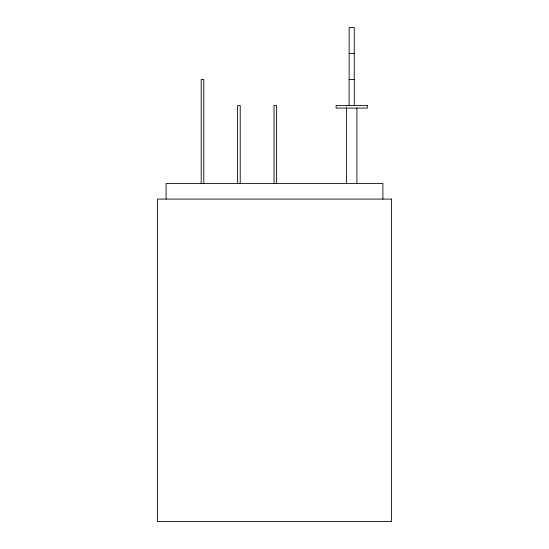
<?xml version="1.0" encoding="UTF-8"?>
<svg xmlns="http://www.w3.org/2000/svg" width="549" height="549" viewBox="0 0 549 549"><rect width="100%" height="100%" fill="white"/><g stroke="black" fill="none" stroke-linecap="round" stroke-linejoin="round"><path stroke-width="0.41" stroke-dasharray="2.75 2.06" d="M346.494 105.463L346.494 106.767"/><path stroke-width="0.82" d="M349.15 53.452L354.242 53.452M349.095 105.463L349.095 79.461L354.297 79.461L354.297 105.463M382.9 199.088L382.9 183.483L166.1 183.483L166.1 199.088M356.898 108.064L356.898 183.483M354.242 79.461L354.242 27.45L349.15 27.45L349.15 79.461M346.494 108.064L346.494 183.483M276.621 183.483L276.621 105.463L274.02 105.463L274.02 183.483M240.215 183.483L240.215 105.463L237.614 105.463L237.614 183.483M203.803 183.483L203.803 79.461L201.202 79.461L201.202 183.483M367.295 105.463L336.098 105.463L336.098 108.064L367.295 108.064L367.295 105.463M391.526 199.088L157.474 199.088L157.474 521.55L391.526 521.55L391.526 199.088"/></g></svg>
